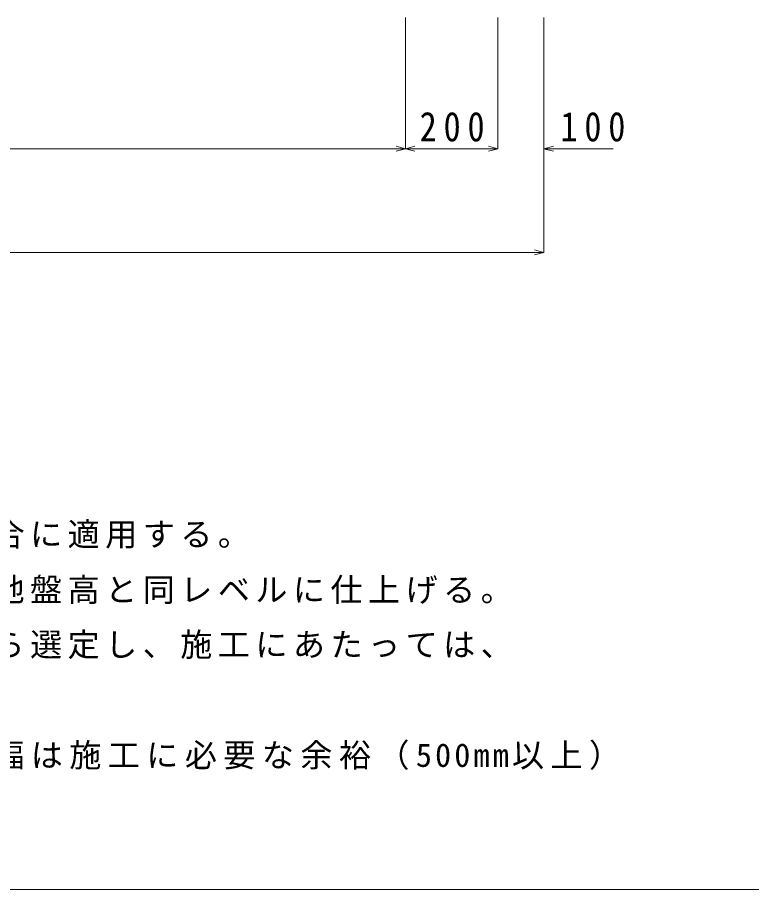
# Model space of a CAD drawing. Units: millimetres, scale not verified. Extents: x -5968 to 5968, y -4228 to 4228.
# Drawn here: x -3158 to -1566, y -4228 to -2335 of the extents above; entities that cross this region are included whole.
import ezdxf

# ---------------------------------------------------------------- set-up
doc = ezdxf.new("R2010")
doc.units = ezdxf.units.MM
doc.header["$LTSCALE"] = 30
for name, color, linetype, lineweight in [('0-1_製品図', 4, 'Continuous', 9), ('0-A_蓋', 3, 'Continuous', 9), ('1-0', 7, 'Continuous', 9)]:
    doc.layers.add(name, color=color, linetype=linetype, lineweight=lineweight)
doc.styles.add('ＭＳ ゴシック', font='')
doc.styles.get('ＭＳ ゴシック').set_extended_font_data('MS Gothic')

msp = doc.modelspace()

# ---------------------------------------------------------------- linework, layer by layer
at = {"layer": '0-1_製品図'}
for p, q in [((-2316.38, -2619.77), (-2316.38, -2334.77)), ((-2115.93, -2619.77), (-2115.93, -2334.77)), ((-2015.93, -2619.77), (-2015.93, -2334.77)), ((-4515.93, -2619.77), (-2316.38, -2619.77)), ((-2316.38, -2619.77), (-2466.38, -2619.77)), ((-2316.38, -2619.77), (-2336.66, -2614.33)), ((-2316.38, -2619.77), (-2336.66, -2625.2)), ((-2316.38, -2619.77), (-2296.09, -2614.33)), ((-2316.38, -2619.77), (-2166.38, -2619.77)), ((-2316.38, -2619.77), (-2296.09, -2625.2)), ((-2316.38, -2619.77), (-2115.93, -2619.77)), ((-2115.93, -2619.77), (-2265.93, -2619.77)), ((-2115.93, -2619.77), (-2136.21, -2614.33)), ((-2115.93, -2619.77), (-2136.21, -2625.2)), ((-2015.93, -2619.77), (-1995.64, -2614.33)), ((-2015.93, -2619.77), (-1865.93, -2619.77)), ((-2015.93, -2619.77), (-1995.64, -2625.2)), ((-2015.93, -2844.77), (-2015.93, -2619.77)), ((-2015.93, -2844.77), (-2036.21, -2839.33)), ((-2015.93, -2844.77), (-4815.93, -2844.77)), ((-2015.93, -2844.77), (-2036.21, -2850.2))]:
    msp.add_line(p, q, dxfattribs=at)
at = {"layer": '1-0', "color": 5}
msp.add_line((-5967.67, -4227.98), (5967.67, -4227.98), dxfattribs=at)

# ---------------------------------------------------------------- texts
at = {"layer": '0-1_製品図', "color": 7, "char_height": 64.15, "attachment_point": 7, "style": 'ＭＳ ゴシック'}
for s, insert in [('\\T1.4;\\W0.85;200', (-2285.75, -2604.77)), ('\\T1.4;\\W0.85;100', (-1980.31, -2604.77))]:
    msp.add_mtext(s, dxfattribs=dict(at, insert=insert))
at = {"layer": '0-A_蓋', "color": 7, "char_height": 51.05, "attachment_point": 7, "style": 'ＭＳ ゴシック'}
for s, insert in [('\\T1.17;・深井戸用水中ポンプ口径１００Ａ以下の場合に適用する。', (-4841.87, -3488.4)), ('\\T1.17;・ポンプ室の設置にあたっては、原則として地盤高と同レベルに仕上げる。', (-4841.87, -3608.4)), ('\\T1.17;・基礎材は、切込砕石、栗石（充填材）等から選定し、施工にあたっては、', (-4841.87, -3728.4)), ('\\T1.2;・基礎材の厚さは概ね150mm程度とし、施工幅は施工に必要な余裕（500mm以上）', (-4841.87, -3968.4))]:
    msp.add_mtext(s, dxfattribs=dict(at, insert=insert))

doc.saveas('drawing.dxf')
